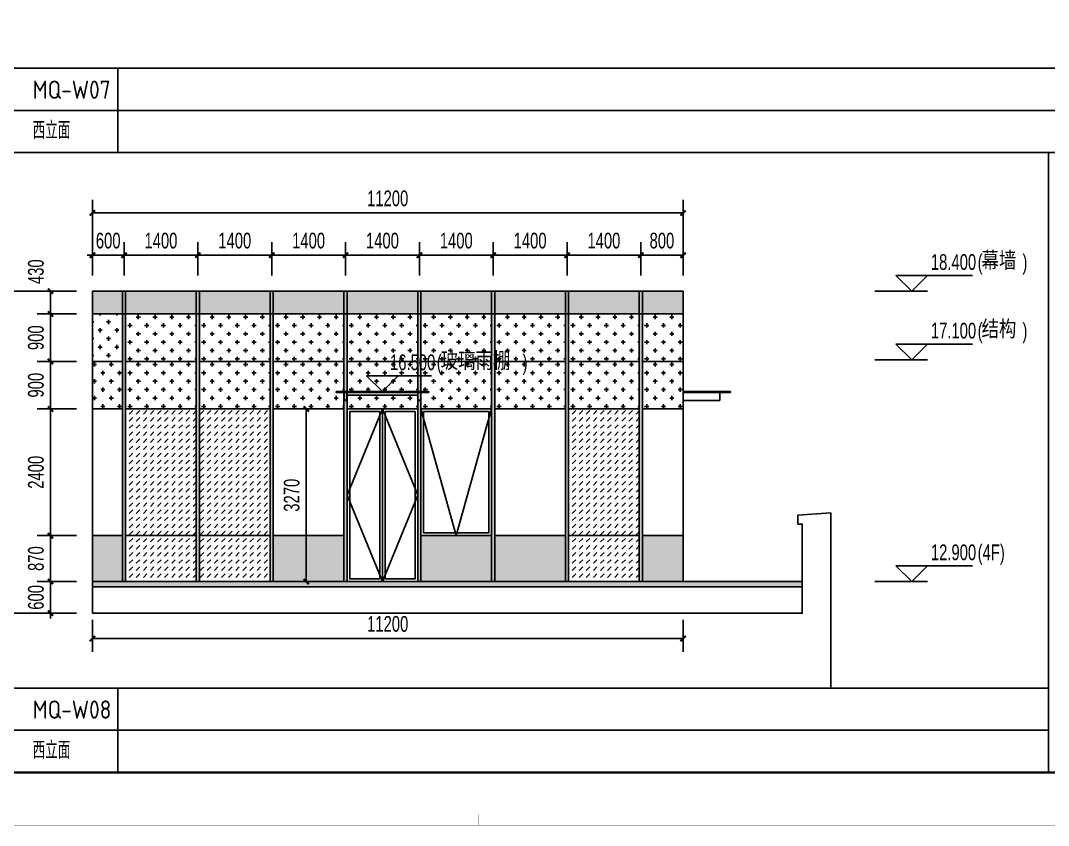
# Model space of a CAD drawing. Extents: x -3 to 440502, y -49243 to 59402.
# Drawn here: x 300664 to 320155, y -2 to 15246 of the extents above; entities that cross this region are included whole.
import ezdxf

# ---------------------------------------------------------------- set-up
doc = ezdxf.new("R2010")
doc.units = 0
doc.header["$LTSCALE"] = 1000
doc.header["$MEASUREMENT"] = 0
doc.linetypes.add('ACAD_ISO05W100', pattern=[34, 24, -3, 0.5, -3, 0.5, -3])
for name, color, linetype in [('00-图签', 7, 'Continuous'), ('01-标注_尺寸', 124, 'Continuous'), ('01-标注_标高', 200, 'Continuous'), ('02-TEXT_标注', 130, 'Continuous'), ('05-填充_156', 156, 'Continuous'), ('05-填充_18', 18, 'Continuous'), ('05-填充_天正', 26, 'Continuous'), ('A-0-图名图例', 2, 'Continuous'), ('A-C_窗', 140, 'Continuous'), ('A-D-玻璃剖线', 130, 'Continuous'), ('D_玻璃', 152, 'Continuous'), ('D_铝板', 181, 'Continuous'), ('E-立面', 255, 'Continuous')]:
    doc.layers.add(name, color=color, linetype=linetype)
doc.styles.add('_TCH_DIM', font='ros.shx', dxfattribs={"bigfont": 'jd.shx'})
doc.styles.add('_TCH_DIM_T3', font='ros.shx', dxfattribs={"width": 0.705882, "bigfont": 'jd.shx'})
doc.styles.get("Standard").update_dxf_attribs({"font": 'gbenor.shx', "bigfont": 'gbcbig.shx'})
doc.dimstyles.new('_TCH_ARCH&&100', dxfattribs={"dimtxt": 297.5, "dimasz": 100, "dimexe": 250, "dimexo": 300, "dimgap": 126.25, "dimtad": 1, "dimdec": 0, "dimzin": 0, "dimdsep": 46, "dimtxsty": '_TCH_DIM_T3', "dimblk": 'ARCHTICK', "dimcen": 0.09, "dimclrt": 7, "dimazin": 2, "dimtfac": 1, "dimtdec": 0, "dimtix": 1, "dimtmove": 2, "dimatfit": 3, "dimfxl": 0, "dimtolj": 1, "dimtzin": 0, "dimarcsym": 0})
pattern_1 = [(45, (286693.22, -193994.22), (4e-14, 134.70384), [95.25, -95.25])]

# ---------------------------------------------------------------- blocks, each defined once
blk = doc.blocks.new('图框-A1')
for points, const_width in [([(0, 0), (841, 0), (841, 594), (0, 594)], 0.05), ([(766, 584), (25, 584), (25, 10), (766, 10)], 0.5)]:
    blk.add_lwpolyline(points, close=True, dxfattribs=dict(const_width=const_width))
at = {"const_width": 0.05}
blk.add_lwpolyline([(420.5, 0), (420.5, 2)], dxfattribs=at)
blk = doc.blocks.new('*U87')
for p, q in [((0, 1600), (45389, 1600)), ((0, 800), (45389, 800)), ((0, 0), (45389, 0))]:
    blk.add_line(p, q)
blk.add_lwpolyline([(4000, 1600), (4000, 0)])
blk = doc.blocks.new('*U88')
for p, q in [((0, 1600), (21644, 1600)), ((0, 800), (21644, 800)), ((0, 0), (21644, 0))]:
    blk.add_line(p, q)
for points in [[(2000, 1600), (2000, 0)], [(4000, 1600), (4000, 0)]]:
    blk.add_lwpolyline(points)
for s, p in [('设计编号', (176, 1020)), ('位置', (176, 258))]:
    blk.add_text(s, height=332.8).set_placement(p)
blk = doc.blocks.new('A$C2DDF4F07')
at = {"layer": 'A-C_窗'}
for points in [[(0, 2400), (1340, 2400), (1340, 0), (0, 0)], [(50, 2350), (1290, 2350), (1290, 50), (50, 50)]]:
    blk.add_lwpolyline(points, close=True, dxfattribs=at)
blk.add_lwpolyline([(0, 2400), (670, 0), (1340, 2400)], dxfattribs=at)
blk = doc.blocks.new('A$C45C43561')
at = {"layer": 'A-C_窗'}
for points in [[(60, -1000), (60, 2270), (1400, 2270), (1400, -1000)], [(730, 2270), (60, 2270), (60, -1000), (730, -1000)], [(680, 2220), (110, 2220), (110, -950), (680, -950)], [(780, 2220), (1350, 2220), (1350, -950), (780, -950)]]:
    blk.add_lwpolyline(points, close=True, dxfattribs=at)
blk.add_lwpolyline([(730, 2270), (60, 635), (730, -1000), (1400, 635), (730, 2270)], dxfattribs=at)
blk = doc.blocks.new('yp')
at = {"layer": 'D_玻璃'}
blk.add_lwpolyline([(-1610, 168), (150, 168), (150, 150), (-1610, 150)], close=True, dxfattribs=at)
at = {"layer": 'D_铝板'}
blk.add_line((-1400, 100), (-60, 100), dxfattribs=at)
for points in [[(-1460, 150), (-1400, 150), (-1400, 0), (-1460, 0), (-1460, 150)], [(-60, 150), (0, 150), (0, 0), (-60, 0), (-60, 150)]]:
    blk.add_lwpolyline(points, dxfattribs=at)
for points in [[(-1457, 147), (-1403, 147), (-1403, 3), (-1457, 3)], [(-57, 147), (-3, 147), (-3, 3), (-57, 3)]]:
    blk.add_lwpolyline(points, close=True, dxfattribs=at)
blk = doc.blocks.new('*U50')
at = {"layer": 'A-D-玻璃剖线'}
blk.add_lwpolyline([(0, -18), (-900, -18), (-900, 0), (0, 0)], dxfattribs=at)
at = {"layer": 'D_铝板'}
for p, q in [((0, -18), (-700, -18, 0)), ((-700, -168, 0), (-700, -18)), ((0, -168), (-700, -168, 0))]:
    blk.add_line(p, q, dxfattribs=at)
blk = doc.blocks.new('*U51')
at = {"layer": '05-填充_18'}
h = blk.add_hatch(color=256, dxfattribs=at)
h.dxf.hatch_style = 1
h.paths.add_polyline_path([(60, -5190), (0, -5190), (0, 310), (60, 310)])
blk.add_lwpolyline([(60, -5190), (0, -5190), (0, 310), (60, 310)], close=True)
blk = doc.blocks.new('*U33')
at = {"layer": '05-填充_18'}
h = blk.add_hatch(color=256, dxfattribs=at)
h.dxf.hatch_style = 1
h.paths.add_polyline_path([(60, -5190), (0, -5190), (0, 310), (60, 310)])
blk.add_lwpolyline([(60, -5190), (0, -5190), (0, 310), (60, 310)], close=True)
blk = doc.blocks.new('_ArchTick')
at = {"color": 0, "linetype": 'ByBlock', "const_width": 0.4}
blk.add_lwpolyline([(-0.5, -0.5), (0.5, 0.5)], dxfattribs=at)
blk = doc.blocks.new('*D804')
at = {"layer": '01-标注_尺寸', "color": 0, "lineweight": -2, "transparency": 16777216}
for p, q in [((301726, 10118), (300981, 10118)), ((301231, 9688), (301231, 10118)), ((301726, 9688), (300981, 9688))]:
    blk.add_line(p, q, dxfattribs=at)
at = {"layer": 'Defpoints', "color": 0, "transparency": 16777216}
for p in [(301231, 10118), (302026, 10118), (302026, 9688)]:
    blk.add_point(p, dxfattribs=at)
at = {"layer": '01-标注_尺寸', "color": 0, "lineweight": -2, "transparency": 16777216, "xscale": 100, "yscale": 100, "zscale": 100}
for p, rotation in [((301231, 10118), 90), ((301231, 9688), 270)]:
    blk.add_blockref('_ArchTick', p, dxfattribs=dict(at, rotation=rotation))
at = {"layer": '01-标注_尺寸', "color": 7, "transparency": 16777216, "insert": (300956, 10488), "char_height": 297.5, "attachment_point": 5, "rotation": 90, "style": '_TCH_DIM_T3'}
blk.add_mtext('\\A1;430', dxfattribs=at)
blk = doc.blocks.new('*D805')
at = {"layer": '01-标注_尺寸', "color": 0, "lineweight": -2, "transparency": 16777216}
for p, q in [((301726, 9688), (300981, 9688)), ((301231, 8788), (301231, 9688)), ((301726, 8788), (300981, 8788))]:
    blk.add_line(p, q, dxfattribs=at)
at = {"layer": 'Defpoints', "color": 0, "transparency": 16777216}
for p in [(301231, 9688), (302026, 9688), (302026, 8788)]:
    blk.add_point(p, dxfattribs=at)
at = {"layer": '01-标注_尺寸', "color": 0, "lineweight": -2, "transparency": 16777216, "xscale": 100, "yscale": 100, "zscale": 100}
for p, rotation in [((301231, 9688), 90), ((301231, 8788), 270)]:
    blk.add_blockref('_ArchTick', p, dxfattribs=dict(at, rotation=rotation))
at = {"layer": '01-标注_尺寸', "color": 7, "transparency": 16777216, "insert": (300956, 9238), "char_height": 297.5, "attachment_point": 5, "rotation": 90, "style": '_TCH_DIM_T3'}
blk.add_mtext('\\A1;900', dxfattribs=at)
blk = doc.blocks.new('*D806')
at = {"layer": '01-标注_尺寸', "color": 0, "lineweight": -2, "transparency": 16777216}
for p, q in [((301726, 8788), (300981, 8788)), ((301231, 7888), (301231, 8788)), ((301726, 7888), (300981, 7888))]:
    blk.add_line(p, q, dxfattribs=at)
at = {"layer": 'Defpoints', "color": 0, "transparency": 16777216}
for p in [(301231, 8788), (302026, 8788), (302026, 7888)]:
    blk.add_point(p, dxfattribs=at)
at = {"layer": '01-标注_尺寸', "color": 0, "lineweight": -2, "transparency": 16777216, "xscale": 100, "yscale": 100, "zscale": 100}
for p, rotation in [((301231, 8788), 90), ((301231, 7888), 270)]:
    blk.add_blockref('_ArchTick', p, dxfattribs=dict(at, rotation=rotation))
at = {"layer": '01-标注_尺寸', "color": 7, "transparency": 16777216, "insert": (300956, 8338), "char_height": 297.5, "attachment_point": 5, "rotation": 90, "style": '_TCH_DIM_T3'}
blk.add_mtext('\\A1;900', dxfattribs=at)
blk = doc.blocks.new('*D807')
at = {"layer": '01-标注_尺寸', "color": 0, "lineweight": -2, "transparency": 16777216}
for p, q in [((301726, 7888), (300981, 7888)), ((301231, 5488), (301231, 7888)), ((301726, 5488), (300981, 5488))]:
    blk.add_line(p, q, dxfattribs=at)
at = {"layer": 'Defpoints', "color": 0, "transparency": 16777216}
for p in [(301231, 7888), (302026, 7888), (302026, 5488)]:
    blk.add_point(p, dxfattribs=at)
at = {"layer": '01-标注_尺寸', "color": 0, "lineweight": -2, "transparency": 16777216, "xscale": 100, "yscale": 100, "zscale": 100}
for p, rotation in [((301231, 7888), 90), ((301231, 5488), 270)]:
    blk.add_blockref('_ArchTick', p, dxfattribs=dict(at, rotation=rotation))
at = {"layer": '01-标注_尺寸', "color": 7, "transparency": 16777216, "insert": (300956, 6688), "char_height": 297.5, "attachment_point": 5, "rotation": 90, "style": '_TCH_DIM_T3'}
blk.add_mtext('\\A1;2400', dxfattribs=at)
blk = doc.blocks.new('*D808')
at = {"layer": '01-标注_尺寸', "color": 0, "lineweight": -2, "transparency": 16777216}
for p, q in [((301726, 5488), (300981, 5488)), ((301231, 4618), (301231, 5488)), ((301726, 4618), (300981, 4618))]:
    blk.add_line(p, q, dxfattribs=at)
at = {"layer": 'Defpoints', "color": 0, "transparency": 16777216}
for p in [(301231, 5488), (302026, 5488), (302026, 4618)]:
    blk.add_point(p, dxfattribs=at)
at = {"layer": '01-标注_尺寸', "color": 0, "lineweight": -2, "transparency": 16777216, "xscale": 100, "yscale": 100, "zscale": 100}
for p, rotation in [((301231, 5488), 90), ((301231, 4618), 270)]:
    blk.add_blockref('_ArchTick', p, dxfattribs=dict(at, rotation=rotation))
at = {"layer": '01-标注_尺寸', "color": 7, "transparency": 16777216, "insert": (300956, 5053), "char_height": 297.5, "attachment_point": 5, "rotation": 90, "style": '_TCH_DIM_T3'}
blk.add_mtext('\\A1;870', dxfattribs=at)
blk = doc.blocks.new('*D809')
at = {"layer": '01-标注_尺寸', "color": 0, "lineweight": -2, "transparency": 16777216}
for p, q in [((301231, 4618), (301231, 4718)), ((301726, 4618), (300981, 4618)), ((301231, 4018), (301231, 4618)), ((301726, 4018), (300981, 4018)), ((301231, 4018), (301231, 3918))]:
    blk.add_line(p, q, dxfattribs=at)
at = {"layer": 'Defpoints', "color": 0, "transparency": 16777216}
for p in [(301231, 4618), (302026, 4618), (302026, 4018)]:
    blk.add_point(p, dxfattribs=at)
at = {"layer": '01-标注_尺寸', "color": 0, "lineweight": -2, "transparency": 16777216, "xscale": 100, "yscale": 100, "zscale": 100}
for p, rotation in [((301231, 4618), 270), ((301231, 4018), 90)]:
    blk.add_blockref('_ArchTick', p, dxfattribs=dict(at, rotation=rotation))
at = {"layer": '01-标注_尺寸', "color": 7, "transparency": 16777216, "insert": (300956, 4318), "char_height": 297.5, "attachment_point": 5, "rotation": 90, "style": '_TCH_DIM_T3'}
blk.add_mtext('\\A1;600', dxfattribs=at)
blk = doc.blocks.new('*D810')
at = {"layer": '01-标注_尺寸', "color": 0, "lineweight": -2, "transparency": 16777216}
for p, q in [((301634, 10118), (300181, 10118)), ((300431, 4018), (300431, 10118)), ((301634, 4018), (300181, 4018))]:
    blk.add_line(p, q, dxfattribs=at)
at = {"layer": 'Defpoints', "color": 0, "transparency": 16777216}
for p in [(300431, 10118), (301934, 10118), (301934, 4018)]:
    blk.add_point(p, dxfattribs=at)
at = {"layer": '01-标注_尺寸', "color": 0, "lineweight": -2, "transparency": 16777216, "xscale": 100, "yscale": 100, "zscale": 100}
for p, rotation in [((300431, 10118), 90), ((300431, 4018), 270)]:
    blk.add_blockref('_ArchTick', p, dxfattribs=dict(at, rotation=rotation))
at = {"layer": '01-标注_尺寸', "color": 7, "transparency": 16777216, "insert": (300156, 7068), "char_height": 297.5, "attachment_point": 5, "rotation": 90, "style": '_TCH_DIM_T3'}
blk.add_mtext('\\A1;6100', dxfattribs=at)
blk = doc.blocks.new('*D811')
at = {"layer": '01-标注_尺寸', "color": 0, "lineweight": -2, "transparency": 16777216}
for p, q in [((302026, 10418), (302026, 11051)), ((302626, 10418), (302626, 11051)), ((302026, 10801), (301926, 10801)), ((302026, 10801), (302626, 10801)), ((302626, 10801), (302726, 10801))]:
    blk.add_line(p, q, dxfattribs=at)
at = {"layer": 'Defpoints', "color": 0, "transparency": 16777216}
for p in [(302626, 10801), (302026, 10118), (302626, 10118)]:
    blk.add_point(p, dxfattribs=at)
at = {"layer": '01-标注_尺寸', "color": 0, "lineweight": -2, "transparency": 16777216, "xscale": 100, "yscale": 100, "zscale": 100}
blk.add_blockref('_ArchTick', (302026, 10801), dxfattribs=at)
at = {"layer": '01-标注_尺寸', "color": 0, "lineweight": -2, "transparency": 16777216, "xscale": 100, "yscale": 100, "zscale": 100, "rotation": 180}
blk.add_blockref('_ArchTick', (302626, 10801), dxfattribs=at)
at = {"layer": '01-标注_尺寸', "color": 7, "transparency": 16777216, "insert": (302326, 11076), "char_height": 297.5, "attachment_point": 5, "style": '_TCH_DIM_T3'}
blk.add_mtext('\\A1;600', dxfattribs=at)
blk = doc.blocks.new('*D812')
at = {"layer": '01-标注_尺寸', "color": 0, "lineweight": -2, "transparency": 16777216}
for p, q in [((302626, 10418), (302626, 11051)), ((304026, 10418), (304026, 11051)), ((302626, 10801), (304026, 10801))]:
    blk.add_line(p, q, dxfattribs=at)
at = {"layer": 'Defpoints', "color": 0, "transparency": 16777216}
for p in [(304026, 10801), (302626, 10118), (304026, 10118)]:
    blk.add_point(p, dxfattribs=at)
at = {"layer": '01-标注_尺寸', "color": 0, "lineweight": -2, "transparency": 16777216, "xscale": 100, "yscale": 100, "zscale": 100, "rotation": 180}
blk.add_blockref('_ArchTick', (302626, 10801), dxfattribs=at)
at = {"layer": '01-标注_尺寸', "color": 0, "lineweight": -2, "transparency": 16777216, "xscale": 100, "yscale": 100, "zscale": 100}
blk.add_blockref('_ArchTick', (304026, 10801), dxfattribs=at)
at = {"layer": '01-标注_尺寸', "color": 7, "transparency": 16777216, "insert": (303326, 11076), "char_height": 297.5, "attachment_point": 5, "style": '_TCH_DIM_T3'}
blk.add_mtext('\\A1;1400', dxfattribs=at)
blk = doc.blocks.new('*D813')
at = {"layer": '01-标注_尺寸', "color": 0, "lineweight": -2, "transparency": 16777216}
for p, q in [((304026, 10418), (304026, 11051)), ((305426, 10418), (305426, 11051)), ((304026, 10801), (305426, 10801))]:
    blk.add_line(p, q, dxfattribs=at)
at = {"layer": 'Defpoints', "color": 0, "transparency": 16777216}
for p in [(305426, 10801), (304026, 10118), (305426, 10118)]:
    blk.add_point(p, dxfattribs=at)
at = {"layer": '01-标注_尺寸', "color": 0, "lineweight": -2, "transparency": 16777216, "xscale": 100, "yscale": 100, "zscale": 100, "rotation": 180}
blk.add_blockref('_ArchTick', (304026, 10801), dxfattribs=at)
at = {"layer": '01-标注_尺寸', "color": 0, "lineweight": -2, "transparency": 16777216, "xscale": 100, "yscale": 100, "zscale": 100}
blk.add_blockref('_ArchTick', (305426, 10801), dxfattribs=at)
at = {"layer": '01-标注_尺寸', "color": 7, "transparency": 16777216, "insert": (304726, 11076), "char_height": 297.5, "attachment_point": 5, "style": '_TCH_DIM_T3'}
blk.add_mtext('\\A1;1400', dxfattribs=at)
blk = doc.blocks.new('*D814')
at = {"layer": '01-标注_尺寸', "color": 0, "lineweight": -2, "transparency": 16777216}
for p, q in [((305426, 10418), (305426, 11051)), ((306826, 10418), (306826, 11051)), ((305426, 10801), (306826, 10801))]:
    blk.add_line(p, q, dxfattribs=at)
at = {"layer": 'Defpoints', "color": 0, "transparency": 16777216}
for p in [(306826, 10801), (305426, 10118), (306826, 10118)]:
    blk.add_point(p, dxfattribs=at)
at = {"layer": '01-标注_尺寸', "color": 0, "lineweight": -2, "transparency": 16777216, "xscale": 100, "yscale": 100, "zscale": 100, "rotation": 180}
blk.add_blockref('_ArchTick', (305426, 10801), dxfattribs=at)
at = {"layer": '01-标注_尺寸', "color": 0, "lineweight": -2, "transparency": 16777216, "xscale": 100, "yscale": 100, "zscale": 100}
blk.add_blockref('_ArchTick', (306826, 10801), dxfattribs=at)
at = {"layer": '01-标注_尺寸', "color": 7, "transparency": 16777216, "insert": (306126, 11076), "char_height": 297.5, "attachment_point": 5, "style": '_TCH_DIM_T3'}
blk.add_mtext('\\A1;1400', dxfattribs=at)
blk = doc.blocks.new('*D815')
at = {"layer": '01-标注_尺寸', "color": 0, "lineweight": -2, "transparency": 16777216}
for p, q in [((306826, 10418), (306826, 11051)), ((308226, 10418), (308226, 11051)), ((306826, 10801), (308226, 10801))]:
    blk.add_line(p, q, dxfattribs=at)
at = {"layer": 'Defpoints', "color": 0, "transparency": 16777216}
for p in [(308226, 10801), (306826, 10118), (308226, 10118)]:
    blk.add_point(p, dxfattribs=at)
at = {"layer": '01-标注_尺寸', "color": 0, "lineweight": -2, "transparency": 16777216, "xscale": 100, "yscale": 100, "zscale": 100, "rotation": 180}
blk.add_blockref('_ArchTick', (306826, 10801), dxfattribs=at)
at = {"layer": '01-标注_尺寸', "color": 0, "lineweight": -2, "transparency": 16777216, "xscale": 100, "yscale": 100, "zscale": 100}
blk.add_blockref('_ArchTick', (308226, 10801), dxfattribs=at)
at = {"layer": '01-标注_尺寸', "color": 7, "transparency": 16777216, "insert": (307526, 11076), "char_height": 297.5, "attachment_point": 5, "style": '_TCH_DIM_T3'}
blk.add_mtext('\\A1;1400', dxfattribs=at)
blk = doc.blocks.new('*D816')
at = {"layer": '01-标注_尺寸', "color": 0, "lineweight": -2, "transparency": 16777216}
for p, q in [((308226, 10418), (308226, 11051)), ((309626, 10418), (309626, 11051)), ((308226, 10801), (309626, 10801))]:
    blk.add_line(p, q, dxfattribs=at)
at = {"layer": 'Defpoints', "color": 0, "transparency": 16777216}
for p in [(309626, 10801), (308226, 10118), (309626, 10118)]:
    blk.add_point(p, dxfattribs=at)
at = {"layer": '01-标注_尺寸', "color": 0, "lineweight": -2, "transparency": 16777216, "xscale": 100, "yscale": 100, "zscale": 100, "rotation": 180}
blk.add_blockref('_ArchTick', (308226, 10801), dxfattribs=at)
at = {"layer": '01-标注_尺寸', "color": 0, "lineweight": -2, "transparency": 16777216, "xscale": 100, "yscale": 100, "zscale": 100}
blk.add_blockref('_ArchTick', (309626, 10801), dxfattribs=at)
at = {"layer": '01-标注_尺寸', "color": 7, "transparency": 16777216, "insert": (308926, 11076), "char_height": 297.5, "attachment_point": 5, "style": '_TCH_DIM_T3'}
blk.add_mtext('\\A1;1400', dxfattribs=at)
blk = doc.blocks.new('*D817')
at = {"layer": '01-标注_尺寸', "color": 0, "lineweight": -2, "transparency": 16777216}
for p, q in [((309626, 10418), (309626, 11051)), ((311026, 10418), (311026, 11051)), ((309626, 10801), (311026, 10801))]:
    blk.add_line(p, q, dxfattribs=at)
at = {"layer": 'Defpoints', "color": 0, "transparency": 16777216}
for p in [(311026, 10801), (309626, 10118), (311026, 10118)]:
    blk.add_point(p, dxfattribs=at)
at = {"layer": '01-标注_尺寸', "color": 0, "lineweight": -2, "transparency": 16777216, "xscale": 100, "yscale": 100, "zscale": 100, "rotation": 180}
blk.add_blockref('_ArchTick', (309626, 10801), dxfattribs=at)
at = {"layer": '01-标注_尺寸', "color": 0, "lineweight": -2, "transparency": 16777216, "xscale": 100, "yscale": 100, "zscale": 100}
blk.add_blockref('_ArchTick', (311026, 10801), dxfattribs=at)
at = {"layer": '01-标注_尺寸', "color": 7, "transparency": 16777216, "insert": (310326, 11076), "char_height": 297.5, "attachment_point": 5, "style": '_TCH_DIM_T3'}
blk.add_mtext('\\A1;1400', dxfattribs=at)
blk = doc.blocks.new('*D818')
at = {"layer": '01-标注_尺寸', "color": 0, "lineweight": -2, "transparency": 16777216}
for p, q in [((311026, 10418), (311026, 11051)), ((312426, 10418), (312426, 11051)), ((311026, 10801), (312426, 10801))]:
    blk.add_line(p, q, dxfattribs=at)
at = {"layer": 'Defpoints', "color": 0, "transparency": 16777216}
for p in [(312426, 10801), (311026, 10118), (312426, 10118)]:
    blk.add_point(p, dxfattribs=at)
at = {"layer": '01-标注_尺寸', "color": 0, "lineweight": -2, "transparency": 16777216, "xscale": 100, "yscale": 100, "zscale": 100, "rotation": 180}
blk.add_blockref('_ArchTick', (311026, 10801), dxfattribs=at)
at = {"layer": '01-标注_尺寸', "color": 0, "lineweight": -2, "transparency": 16777216, "xscale": 100, "yscale": 100, "zscale": 100}
blk.add_blockref('_ArchTick', (312426, 10801), dxfattribs=at)
at = {"layer": '01-标注_尺寸', "color": 7, "transparency": 16777216, "insert": (311726, 11076), "char_height": 297.5, "attachment_point": 5, "style": '_TCH_DIM_T3'}
blk.add_mtext('\\A1;1400', dxfattribs=at)
blk = doc.blocks.new('*D819')
at = {"layer": '01-标注_尺寸', "color": 0, "lineweight": -2, "transparency": 16777216}
for p, q in [((312426, 10418), (312426, 11051)), ((313226, 10418), (313226, 11051)), ((312426, 10801), (313226, 10801))]:
    blk.add_line(p, q, dxfattribs=at)
at = {"layer": 'Defpoints', "color": 0, "transparency": 16777216}
for p in [(313226, 10801), (312426, 10118), (313226, 10118)]:
    blk.add_point(p, dxfattribs=at)
at = {"layer": '01-标注_尺寸', "color": 0, "lineweight": -2, "transparency": 16777216, "xscale": 100, "yscale": 100, "zscale": 100, "rotation": 180}
blk.add_blockref('_ArchTick', (312426, 10801), dxfattribs=at)
at = {"layer": '01-标注_尺寸', "color": 0, "lineweight": -2, "transparency": 16777216, "xscale": 100, "yscale": 100, "zscale": 100}
blk.add_blockref('_ArchTick', (313226, 10801), dxfattribs=at)
at = {"layer": '01-标注_尺寸', "color": 7, "transparency": 16777216, "insert": (312826, 11076), "char_height": 297.5, "attachment_point": 5, "style": '_TCH_DIM_T3'}
blk.add_mtext('\\A1;800', dxfattribs=at)
blk = doc.blocks.new('*D820')
at = {"layer": '01-标注_尺寸', "color": 0, "lineweight": -2, "transparency": 16777216}
for p, q in [((302026, 10609), (302026, 11851)), ((313226, 10609), (313226, 11851)), ((302026, 11601), (313226, 11601))]:
    blk.add_line(p, q, dxfattribs=at)
at = {"layer": 'Defpoints', "color": 0, "transparency": 16777216}
for p in [(313226, 11601), (302026, 10309), (313226, 10309)]:
    blk.add_point(p, dxfattribs=at)
at = {"layer": '01-标注_尺寸', "color": 0, "lineweight": -2, "transparency": 16777216, "xscale": 100, "yscale": 100, "zscale": 100, "rotation": 180}
blk.add_blockref('_ArchTick', (302026, 11601), dxfattribs=at)
at = {"layer": '01-标注_尺寸', "color": 0, "lineweight": -2, "transparency": 16777216, "xscale": 100, "yscale": 100, "zscale": 100}
blk.add_blockref('_ArchTick', (313226, 11601), dxfattribs=at)
at = {"layer": '01-标注_尺寸', "color": 7, "transparency": 16777216, "insert": (307626, 11876), "char_height": 297.5, "attachment_point": 5, "style": '_TCH_DIM_T3'}
blk.add_mtext('\\A1;11200', dxfattribs=at)
blk = doc.blocks.new('*D821')
at = {"layer": '01-标注_尺寸', "color": 0, "lineweight": -2, "transparency": 16777216}
for p, q in [((306496, 7888), (305831, 7888)), ((306081, 4618), (306081, 7888)), ((306496, 4618), (305831, 4618))]:
    blk.add_line(p, q, dxfattribs=at)
at = {"layer": 'Defpoints', "color": 0, "transparency": 16777216}
for p in [(306081, 7888), (306796, 7888), (306796, 4618)]:
    blk.add_point(p, dxfattribs=at)
at = {"layer": '01-标注_尺寸', "color": 0, "lineweight": -2, "transparency": 16777216, "xscale": 100, "yscale": 100, "zscale": 100}
for p, rotation in [((306081, 7888), 90), ((306081, 4618), 270)]:
    blk.add_blockref('_ArchTick', p, dxfattribs=dict(at, rotation=rotation))
at = {"layer": '01-标注_尺寸', "color": 7, "transparency": 16777216, "insert": (305806, 6253), "char_height": 297.5, "attachment_point": 5, "rotation": 90, "style": '_TCH_DIM_T3'}
blk.add_mtext('\\A1;3270', dxfattribs=at)
blk = doc.blocks.new('*D1078')
at = {"layer": '01-标注_尺寸', "color": 0, "lineweight": -2, "transparency": 16777216}
for p, q in [((302026, 3895), (302026, 3289)), ((313226, 3895), (313226, 3289)), ((302026, 3539), (313226, 3539))]:
    blk.add_line(p, q, dxfattribs=at)
at = {"layer": 'Defpoints', "color": 0, "transparency": 16777216}
for p in [(302026, 4195), (313226, 4195), (313226, 3539)]:
    blk.add_point(p, dxfattribs=at)
at = {"layer": '01-标注_尺寸', "color": 0, "lineweight": -2, "transparency": 16777216, "xscale": 100, "yscale": 100, "zscale": 100, "rotation": 180}
blk.add_blockref('_ArchTick', (302026, 3539), dxfattribs=at)
at = {"layer": '01-标注_尺寸', "color": 0, "lineweight": -2, "transparency": 16777216, "xscale": 100, "yscale": 100, "zscale": 100}
blk.add_blockref('_ArchTick', (313226, 3539), dxfattribs=at)
at = {"layer": '01-标注_尺寸', "color": 7, "transparency": 16777216, "insert": (307626, 3814), "char_height": 297.5, "attachment_point": 5, "style": '_TCH_DIM_T3'}
blk.add_mtext('\\A1;11200', dxfattribs=at)

msp = doc.modelspace()

# ---------------------------------------------------------------- hatches: boundary and pattern name
at = {"layer": '05-填充_156'}
h = msp.add_hatch(dxfattribs=at)
h.set_pattern_fill('CROSS', color=136, scale=100, angle=-90)
h.set_pattern_definition([(360, (261493.22, -202394.22), (158.75, 158.75), [79.375, -238.125]), (90, (261532.9, -202433.91), (-158.75, 158.75), [79.375, -238.125])])
h.paths.add_polyline_path([(302595.9, 9688.1), (302025.9, 9688.1), (302025.9, 8818.1), (302595.9, 8818.1)])
h = msp.add_hatch(dxfattribs=at)
h.set_pattern_fill('CROSS', color=136, scale=100, angle=-90)
h.set_pattern_definition([(360, (288093.22, -193094.22), (158.75, 158.75), [79.375, -238.125]), (90, (288132.9, -193133.91), (-158.75, 158.75), [79.375, -238.125])])
h.paths.add_polyline_path([(303995.9, 9688.1), (302655.9, 9688.1), (302655.9, 8788.1), (303995.9, 8788.1)])
h = msp.add_hatch(dxfattribs=at)
h.set_pattern_fill('CROSS', color=136, scale=100, angle=-90)
h.set_pattern_definition([(360, (289493.22, -193094.22), (158.75, 158.75), [79.375, -238.125]), (90, (289532.9, -193133.91), (-158.75, 158.75), [79.375, -238.125])])
h.paths.add_polyline_path([(305395.9, 9688.1), (304055.9, 9688.1), (304055.9, 8788.1), (305395.9, 8788.1)])
h = msp.add_hatch(dxfattribs=at)
h.set_pattern_fill('CROSS', color=136, scale=100, angle=-90)
h.set_pattern_definition([(360, (290893.22, -193094.22), (158.75, 158.75), [79.375, -238.125]), (90, (290932.9, -193133.91), (-158.75, 158.75), [79.375, -238.125])])
h.paths.add_polyline_path([(306795.9, 9688.1), (305455.9, 9688.1), (305455.9, 8788.1), (306795.9, 8788.1)])
h = msp.add_hatch(dxfattribs=at)
h.set_pattern_fill('CROSS', color=136, scale=100, angle=-90)
h.set_pattern_definition([(360, (292293.22, -193094.22), (158.75, 158.75), [79.375, -238.125]), (90, (292332.9, -193133.91), (-158.75, 158.75), [79.375, -238.125])])
h.paths.add_polyline_path([(308195.9, 9688.1), (306855.9, 9688.1), (306855.9, 8788.1), (308195.9, 8788.1)])
h = msp.add_hatch(dxfattribs=at)
h.set_pattern_fill('CROSS', color=136, scale=100, angle=-90)
h.set_pattern_definition([(360, (293693.22, -193094.22), (158.75, 158.75), [79.375, -238.125]), (90, (293732.9, -193133.91), (-158.75, 158.75), [79.375, -238.125])])
h.paths.add_polyline_path([(309595.9, 9688.1), (308255.9, 9688.1), (308255.9, 8788.1), (309595.9, 8788.1)])
h = msp.add_hatch(dxfattribs=at)
h.set_pattern_fill('CROSS', color=136, scale=100, angle=-90)
h.set_pattern_definition([(360, (295093.22, -193094.22), (158.75, 158.75), [79.375, -238.125]), (90, (295132.9, -193133.91), (-158.75, 158.75), [79.375, -238.125])])
h.paths.add_polyline_path([(310995.9, 9688.1), (309655.9, 9688.1), (309655.9, 8788.1), (310995.9, 8788.1)])
h = msp.add_hatch(dxfattribs=at)
h.set_pattern_fill('CROSS', color=136, scale=100, angle=-90)
h.set_pattern_definition([(360, (296493.22, -193094.22), (158.75, 158.75), [79.375, -238.125]), (90, (296532.9, -193133.91), (-158.75, 158.75), [79.375, -238.125])])
h.paths.add_polyline_path([(312395.9, 9688.1), (311055.9, 9688.1), (311055.9, 8788.1), (312395.9, 8788.1)])
h = msp.add_hatch(dxfattribs=at)
h.set_pattern_fill('CROSS', color=136, scale=100, angle=-90)
h.set_pattern_definition([(360, (297893.22, -193094.22), (158.75, 158.75), [79.375, -238.125]), (90, (297932.9, -193133.91), (-158.75, 158.75), [79.375, -238.125])])
h.paths.add_polyline_path([(313225.9, 9688.1), (312455.9, 9688.1), (312455.9, 8788.1), (313225.9, 8788.1)])
h = msp.add_hatch(dxfattribs=at)
h.set_pattern_fill('CROSS', color=136, scale=100, angle=-90)
h.set_pattern_definition([(360, (287263.22, -193994.22), (158.75, 158.75), [79.375, -238.125]), (90, (287302.9, -194033.91), (-158.75, 158.75), [79.375, -238.125])])
h.paths.add_polyline_path([(302595.9, 8788.1), (302025.9, 8788.1), (302025.9, 7888.1), (302595.9, 7888.1)])
h = msp.add_hatch(dxfattribs=at)
h.set_pattern_fill('CROSS', color=136, scale=100, angle=-90)
h.set_pattern_definition([(360, (288093.22, -193994.22), (158.75, 158.75), [79.375, -238.125]), (90, (288132.9, -194033.91), (-158.75, 158.75), [79.375, -238.125])])
h.paths.add_polyline_path([(303995.9, 8788.1), (302655.9, 8788.1), (302655.9, 7888.1), (303995.9, 7888.1)])
h = msp.add_hatch(dxfattribs=at)
h.set_pattern_fill('CROSS', color=136, scale=100, angle=-90)
h.set_pattern_definition([(360, (289493.22, -193994.22), (158.75, 158.75), [79.375, -238.125]), (90, (289532.9, -194033.91), (-158.75, 158.75), [79.375, -238.125])])
h.paths.add_polyline_path([(305395.9, 8788.1), (304055.9, 8788.1), (304055.9, 7888.1), (305395.9, 7888.1)])
h = msp.add_hatch(dxfattribs=at)
h.set_pattern_fill('CROSS', color=136, scale=100, angle=-90)
h.set_pattern_definition([(360, (290893.22, -193994.22), (158.75, 158.75), [79.375, -238.125]), (90, (290932.9, -194033.91), (-158.75, 158.75), [79.375, -238.125])])
h.paths.add_polyline_path([(306795.9, 8788.1), (305455.9, 8788.1), (305455.9, 7888.1), (306795.9, 7888.1)])
h = msp.add_hatch(dxfattribs=at)
h.set_pattern_fill('CROSS', color=136, scale=100, angle=-90)
h.set_pattern_definition([(360, (292293.22, -193994.22), (158.75, 158.75), [79.375, -238.125]), (90, (292332.9, -194033.91), (-158.75, 158.75), [79.375, -238.125])])
h.paths.add_polyline_path([(308195.9, 8788.1), (306855.9, 8788.1), (306855.9, 7888.1), (308195.9, 7888.1)])
h = msp.add_hatch(dxfattribs=at)
h.set_pattern_fill('CROSS', color=136, scale=100, angle=-90)
h.set_pattern_definition([(360, (293693.22, -193994.22), (158.75, 158.75), [79.375, -238.125]), (90, (293732.9, -194033.91), (-158.75, 158.75), [79.375, -238.125])])
h.paths.add_polyline_path([(309595.9, 8788.1), (308255.9, 8788.1), (308255.9, 7888.1), (309595.9, 7888.1)])
h = msp.add_hatch(dxfattribs=at)
h.set_pattern_fill('CROSS', color=136, scale=100, angle=-90)
h.set_pattern_definition([(360, (295093.22, -193994.22), (158.75, 158.75), [79.375, -238.125]), (90, (295132.9, -194033.91), (-158.75, 158.75), [79.375, -238.125])])
h.paths.add_polyline_path([(310995.9, 8788.1), (309655.9, 8788.1), (309655.9, 7888.1), (310995.9, 7888.1)])
h = msp.add_hatch(dxfattribs=at)
h.set_pattern_fill('CROSS', color=136, scale=100, angle=-90)
h.set_pattern_definition([(360, (296493.22, -193994.22), (158.75, 158.75), [79.375, -238.125]), (90, (296532.9, -194033.91), (-158.75, 158.75), [79.375, -238.125])])
h.paths.add_polyline_path([(312395.9, 8788.1), (311055.9, 8788.1), (311055.9, 7888.1), (312395.9, 7888.1)])
h = msp.add_hatch(dxfattribs=at)
h.set_pattern_fill('CROSS', color=136, scale=100, angle=-90)
h.set_pattern_definition([(360, (297893.22, -193994.22), (158.75, 158.75), [79.375, -238.125]), (90, (297932.9, -194033.91), (-158.75, 158.75), [79.375, -238.125])])
h.paths.add_polyline_path([(313225.9, 8788.1), (312455.9, 8788.1), (312455.9, 7888.1), (313225.9, 7888.1)])
h = msp.add_hatch(dxfattribs=at)
h.set_pattern_fill('DASH', color=256, scale=100, angle=-45)
h.set_pattern_definition(pattern_1)
h.paths.add_polyline_path([(303995.9, 7888.1), (302655.9, 7888.1), (302655.9, 4618.1), (303995.9, 4618.1)])
h = msp.add_hatch(dxfattribs=at)
h.set_pattern_fill('DASH', color=256, scale=100, angle=-45)
h.set_pattern_definition(pattern_1)
h.paths.add_polyline_path([(305395.9, 7888.1), (304055.9, 7888.1), (304055.9, 4618.1), (305395.9, 4618.1)])
h = msp.add_hatch(dxfattribs=at)
h.set_pattern_fill('DASH', color=256, scale=100, angle=-45)
h.set_pattern_definition([(45, (295093.22, -193994.22), (4e-14, 134.70384), [95.25, -95.25])])
h.paths.add_polyline_path([(312395.9, 7888.1), (311055.9, 7888.1), (311055.9, 4618.1), (312395.9, 4618.1)])
at = {"layer": '05-填充_18'}
h = msp.add_hatch(color=256, dxfattribs=at)
h.dxf.hatch_style = 1
h.paths.add_polyline_path([(302025.9, 10118.1), (302025.9, 9688.1), (313225.9, 9688.1), (313225.9, 10118.1)])
h = msp.add_hatch(color=256, dxfattribs=at)
h.dxf.hatch_style = 1
h.paths.add_polyline_path([(315485.9, 4618.1), (302025.9, 4618.1), (302025.9, 4518.1), (315485.9, 4518.1)])
at = {"layer": '05-填充_天正'}
h = msp.add_hatch(dxfattribs=at)
h.set_pattern_fill('AR-CONC', color=256, scale=200)
h.set_pattern_definition([(50, (0, 0), (364.36934, -31.87817), [38.1, -419.1]), (355, (0, 0), (-70.48565, 382.1133), [30.48, -335.28]), (100.451, (30.36, -2.66), (293.885, 350.23338), [32.38, -356.18]), (46.1842, (0, 101.6), (542.1581, -84.08466), [57.15, -628.65]), (96.6356, (45.2, 94.6), (474.8085, 494.8511), [48.57, -534.27]), (351.184, (0, 101.6), (474.8092, 494.8502), [45.72, -502.92]), (21, (50.8, 76.2), (303.22976, -204.53104), [38.1, -419.1]), (326, (50.8, 76.2), (123.60406, 368.37593), [30.48, -335.28]), (71.4514, (76.07, 59.16), (426.833, 163.8457), [32.38, -356.18]), (37.5, (0, 0), (6.177207, 169.11008), [0, -331.216, 0, -340.36, 0, -336.55]), (7.5, (0, 0), (133.63933, 200.36115), [0, -194.056, 0, -323.596, 0, -128.27]), (327.5, (-113.28, 0), (271.18119, -11.45749), [0, -127, 0, -396.24, 0, -525.78]), (317.5, (-164.08, 0), (296.25836, 50.85298), [0, -165.1, 0, -263.144, 0, -373.38])])
h.paths.add_polyline_path([(312455.9, 4618.1), (313225.9, 4618.1), (313225.9, 5488.1), (312455.9, 5488.1)])
h.paths.add_polyline_path([(309655.9, 4618.1), (310995.9, 4618.1), (310995.9, 5488.1), (309655.9, 5488.1)])
h.paths.add_polyline_path([(308255.9, 4618.1), (309595.9, 4618.1), (309595.9, 5488.1), (308255.9, 5488.1)])
h.paths.add_polyline_path([(305455.9, 4618.1), (306795.9, 4618.1), (306795.9, 5488.1), (305455.9, 5488.1)])
h.paths.add_polyline_path([(302025.9, 4618.1), (302595.9, 4618.1), (302595.9, 5488.1), (302025.9, 5488.1)])

# ---------------------------------------------------------------- linework, layer by layer
at = {"layer": '01-标注_标高'}
for p, q in [((317563, 10118.1), (317263, 10418.1)), ((317263, 10418.1), (318713, 10418.1)), ((317563, 10118.1), (317863, 10418.1)), ((316863, 10118.1), (317863, 10118.1)), ((317563, 8818.1), (317263, 9118.1)), ((317263, 9118.1), (318713, 9118.1)), ((317563, 8818.1), (317863, 9118.1)), ((316863, 8818.1), (317863, 8818.1)), ((307525.9, 8218.1), (307225.9, 8518.1)), ((307225.9, 8518.1), (308457.8, 8518.1)), ((307525.9, 8218.1), (307825.9, 8518.1)), ((317563, 4618.1), (317263, 4918.1)), ((317263, 4918.1), (318713, 4918.1)), ((317563, 4618.1), (317863, 4918.1)), ((316863, 4618.1), (317863, 4618.1))]:
    msp.add_line(p, q, dxfattribs=at)
at = {"layer": 'A-0-图名图例'}
msp.add_lwpolyline([(320155.2, 1000), (320155.2, 12743.9)], dxfattribs=at)
at = {"layer": 'A-C_窗'}
for points in [[(302025.9, 8788.1), (302595.9, 8788.1)], [(302655.9, 8788.1), (303995.9, 8788.1)], [(304055.9, 8788.1), (305395.9, 8788.1)], [(305455.9, 8788.1), (306795.9, 8788.1)], [(306855.9, 8788.1), (308195.9, 8788.1)], [(308255.9, 8788.1), (309595.9, 8788.1)], [(309655.9, 8788.1), (310995.9, 8788.1)], [(311055.9, 8788.1), (312395.9, 8788.1)], [(312455.9, 8788.1), (313225.9, 8788.1)], [(302025.9, 7888.1), (302595.9, 7888.1)], [(302655.9, 7888.1), (303995.9, 7888.1)], [(304055.9, 7888.1), (305395.9, 7888.1)], [(305455.9, 7888.1), (306795.9, 7888.1)], [(306855.9, 7888.1), (308195.9, 7888.1)], [(308255.9, 7888.1), (309595.9, 7888.1)], [(309655.9, 7888.1), (310995.9, 7888.1)], [(311055.9, 7888.1), (312395.9, 7888.1)], [(312455.9, 7888.1), (313225.9, 7888.1)], [(302025.9, 5488.1), (302595.9, 5488.1)], [(302655.9, 5488.1), (303995.9, 5488.1)], [(304055.9, 5488.1), (305395.9, 5488.1)], [(305455.9, 5488.1), (306795.9, 5488.1)], [(309655.9, 5488.1), (310995.9, 5488.1)], [(311055.9, 5488.1), (312395.9, 5488.1)], [(312455.9, 5488.1), (313225.9, 5488.1)]]:
    msp.add_lwpolyline(points, dxfattribs=at)
at = {"layer": 'E-立面'}
msp.add_line((302025.9, 10118.1), (313225.9, 10118.1), dxfattribs=at)
for points in [[(302025.9, 10118.1), (302025.9, 4018.1)], [(313225.9, 10118.1), (313225.9, 4618.1)], [(302025.9, 9688.1), (313225.9, 9688.1)], [(302025.9, 4018.1), (315485.9, 4018.1), (315485.9, 5708.1), (315405.9, 5708.1), (315405.9, 5878.1), (316025.9, 5918.1), (316025.9, 2600)], [(315485.9, 4618.1), (302025.9, 4618.1)], [(315485.9, 4518.1), (302025.9, 4518.1)]]:
    msp.add_lwpolyline(points, dxfattribs=at)

# ---------------------------------------------------------------- block references
at = {"xscale": 100, "yscale": 100, "zscale": 100}
msp.add_blockref('图框-A1', (267300, 0), dxfattribs=at)
at = {"layer": '00-图签', "xscale": -1}
msp.add_blockref('*U50', (313225.9, 8218.1), dxfattribs=at)
at = {"layer": 'A-0-图名图例'}
for name, p in [('*U87', (298510.9, 12743.9)), ('*U88', (298510.9, 1000))]:
    msp.add_blockref(name, p, dxfattribs=at)
at = {"layer": 'A-C_窗'}
for name, p in [('A$C45C43561', (306795.9, 5618.1)), ('A$C2DDF4F07', (308255.9, 5488.1))]:
    msp.add_blockref(name, p, dxfattribs=at)
at = {"layer": 'D_铝板'}
for name, p in [('*U51', (302595.9, 9808.2)), ('*U33', (303995.9, 9808.2)), ('*U33', (305395.9, 9808.2)), ('*U33', (306795.9, 9808.2)), ('*U33', (308195.9, 9808.2)), ('*U33', (309595.9, 9808.2)), ('*U33', (310995.9, 9808.2)), ('*U33', (312395.9, 9808.2))]:
    msp.add_blockref(name, p, dxfattribs=at)
at = {"layer": 'E-立面'}
msp.add_blockref('yp', (308255.9, 8050.6), dxfattribs=at)

# ---------------------------------------------------------------- texts
at = {"layer": '02-TEXT_标注', "linetype": 'ACAD_ISO05W100'}
for s, height, p in [('MQ-W07', 345, (300891.8, 13763.9)), ('西立面', 332.77, (300891.8, 13002)), ('MQ-W08', 345, (300891.8, 2020)), ('西立面', 332.77, (300891.8, 1258.1))]:
    msp.add_text(s, height=height, dxfattribs=at).set_placement(p)
at = {"layer": '02-TEXT_标注', "style": '_TCH_DIM', "width": 0.705882}
for s, p in [('18.400', (317925.5, 10523.1)), ('(', (318813, 10523.1)), (')', (319662.5, 10523.1)), ('17.100', (317925.5, 9223.1)), ('(', (318813, 9223.1)), (')', (319662.5, 9223.1)), ('16.500', (307670.3, 8623.1)), ('(', (308557.8, 8623.1)), (')', (310183.2, 8623.1)), ('12.900', (317925.5, 5023.1)), ('(4F)', (318813, 5023.1))]:
    msp.add_text(s, height=297.5, dxfattribs=at).set_placement(p)
at = {"layer": '02-TEXT_标注', "style": '_TCH_DIM'}
for s, p in [('幕墙', (318886.5, 10523.1)), ('结构', (318886.5, 9223.1)), ('玻璃雨棚', (308631.3, 8623.1))]:
    msp.add_text(s, height=347.29, dxfattribs=at).set_placement(p)

# ---------------------------------------------------------------- dimensions: what is measured, and where the dimension line sits
at = {"layer": '01-标注_尺寸'}
for p1, p2, distance, picture, middle in [((302025.9, 10308.8), (313225.9, 10308.8), 1291.9, '*D820', (307625.9, 11875.6)), ((302025.9, 10118.1), (302625.9, 10118.1), 682.5, '*D811', (302325.9, 11075.6)), ((302625.9, 10118.1), (304025.9, 10118.1), 682.5, '*D812', (303325.9, 11075.6)), ((304025.9, 10118.1), (305425.9, 10118.1), 682.5, '*D813', (304725.9, 11075.6)), ((305425.9, 10118.1), (306825.9, 10118.1), 682.5, '*D814', (306125.9, 11075.6)), ((306825.9, 10118.1), (308225.9, 10118.1), 682.5, '*D815', (307525.9, 11075.6)), ((308225.9, 10118.1), (309625.9, 10118.1), 682.5, '*D816', (308925.9, 11075.6)), ((309625.9, 10118.1), (311025.9, 10118.1), 682.5, '*D817', (310325.9, 11075.6)), ((311025.9, 10118.1), (312425.9, 10118.1), 682.5, '*D818', (311725.9, 11075.6)), ((312425.9, 10118.1), (313225.9, 10118.1), 682.5, '*D819', (312825.9, 11075.6)), ((301933.6, 4018.1), (301933.6, 10118.1), 1503, '*D810', (300155.6, 7068.1)), ((302025.9, 8788.1), (302025.9, 9688.1), 795.3, '*D805', (300955.6, 9238.1)), ((302025.9, 7888.1), (302025.9, 8788.1), 795.3, '*D806', (300955.6, 8338.1)), ((302025.9, 5488.1), (302025.9, 7888.1), 795.3, '*D807', (300955.6, 6688.1)), ((306795.9, 4618.1), (306795.9, 7888.1), 714.9, '*D821', (305805.9, 6253.1)), ((302025.9, 4618.1), (302025.9, 5488.1), 795.3, '*D808', (300955.6, 5053.1)), ((302025.9, 4018.1), (302025.9, 4618.1), 795.3, '*D809', (300955.6, 4318.1)), ((302025.9, 4194.8), (313225.9, 4194.8), -655.6, '*D1078', (307625.9, 3814.2))]:
    dim = msp.add_aligned_dim(p1=p1, p2=p2, distance=distance, dimstyle='_TCH_ARCH&&100', dxfattribs=at)
    dim.commit()
    dim.dimension.update_dxf_attribs({"geometry": picture, "text_midpoint": middle})
dim = msp.add_linear_dim(base=(301230.6, 10118.1), p1=(302025.9, 9688.1), p2=(302025.9, 10118.1), angle=90, dimstyle='_TCH_ARCH&&100', dxfattribs=at)
dim.commit()
dim.dimension.update_dxf_attribs({"geometry": '*D804', "text_midpoint": (300955.6, 10488.1), "dimtype": 161})

doc.saveas('drawing.dxf')
